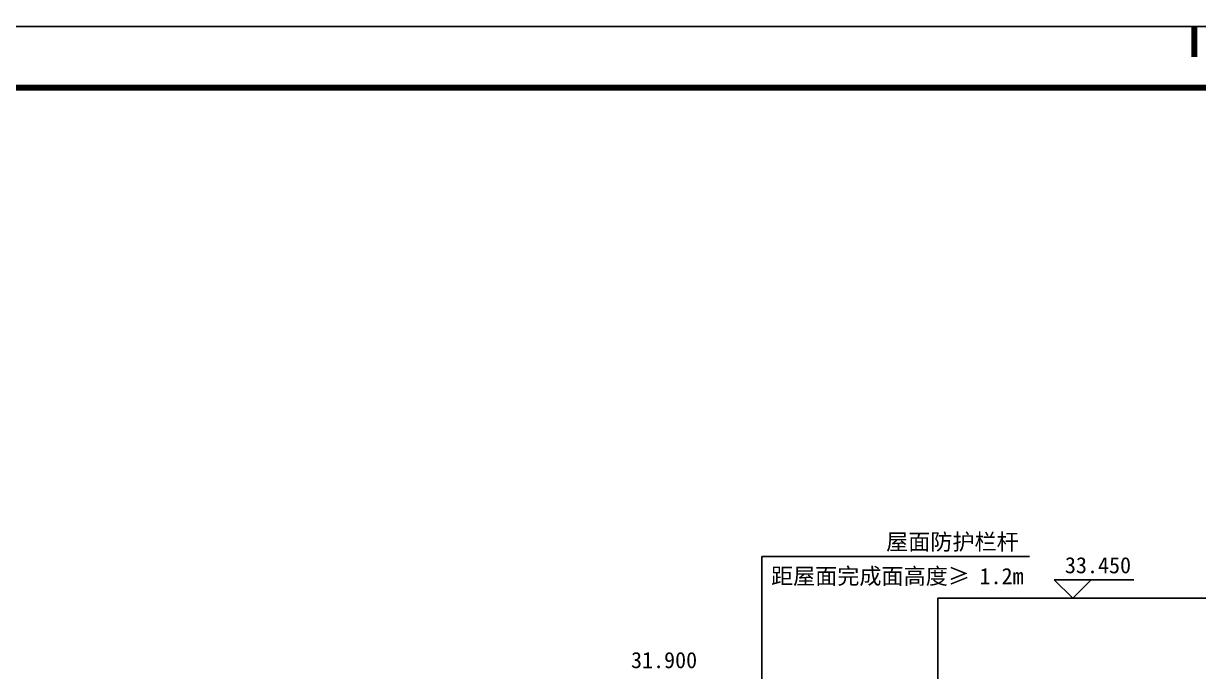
# Model space of a CAD drawing. Extents: x 646072 to 1012572, y -46617 to 16093.
# Drawn here: x 951366 to 970542, y 2299 to 12883 of the extents above; entities that cross this region are included whole.
import ezdxf

# ---------------------------------------------------------------- set-up
doc = ezdxf.new("R2010")
doc.units = 0
doc.header["$LTSCALE"] = 1000
doc.header["$MEASUREMENT"] = 0
doc.linetypes.add('DASH', pattern=[0.35, 0.25, -0.1])
doc.layers.get('Defpoints').update_dxf_attribs({"color": 4, "linetype": 'DASH'})
for name, color, linetype in [('3#楼-HZS$0$3#楼-HZS$0$A-ANNO-NOTE', 3, 'Continuous'), ('3#楼-HZS$0$3#楼-HZS$0$A-ANNO-TEXT', 7, 'Continuous'), ('3#楼-HZS$0$3#楼-HZS$0$DIM_ELEV', 3, 'Continuous'), ('3#楼-HZS$0$3#楼-HZS$0$PUB_TEXT', 7, 'Continuous'), ('A1-无手签$0$A-ANNO-TTLB', 7, 'Continuous')]:
    doc.layers.add(name, color=color, linetype=linetype)
doc.styles.add('3#楼-HZS$0$3#楼-HZS$0$_TCH_DIM', font='')
doc.styles.get('3#楼-HZS$0$3#楼-HZS$0$_TCH_DIM').set_extended_font_data('SimSun')

msp = doc.modelspace()

# ---------------------------------------------------------------- linework, layer by layer
at = {"color": 251}
msp.add_lwpolyline([(966287.9, -191.3), (966287.9, 3498.2), (975337.9, 3498.2), (975337.9, -3401.8)], dxfattribs=at)
at = {"layer": '3#楼-HZS$0$3#楼-HZS$0$A-ANNO-NOTE'}
for p, q in [((963416.5, 888.3), (963416.5, 4179.9)), ((963416.5, 4179.9), (967784.9, 4179.9))]:
    msp.add_line(p, q, dxfattribs=at)
at = {"layer": '3#楼-HZS$0$3#楼-HZS$0$DIM_ELEV'}
for p, q in [((968488.9, 3498.2), (968188.9, 3798.2)), ((968188.9, 3798.2), (969484.9, 3798.2)), ((968488.9, 3498.2), (968788.9, 3798.2)), ((967788.9, 3498.2), (968788.9, 3498.2))]:
    msp.add_line(p, q, dxfattribs=at)
at = {"layer": 'A1-无手签$0$A-ANNO-TTLB', "const_width": 100}
msp.add_lwpolyline([(970472, 12833.5), (970472, 12333.5)], dxfattribs=at)
at = {"layer": 'A1-无手签$0$A-ANNO-TTLB'}
msp.add_lwpolyline([(928422, -46566.5), (928422, 12833.5), (1012522, 12833.5), (1012522, -46566.5)], close=True, dxfattribs=at)
at = {"layer": 'A1-无手签$0$A-ANNO-TTLB', "const_width": 100}
msp.add_lwpolyline([(930922, -45566.5), (1011522, -45566.5), (1011522, 11833.5), (930922, 11833.5)], close=True, dxfattribs=at)
at = {"layer": 'Defpoints'}
msp.add_lwpolyline([(1005022, -45566.5), (930922, -45566.5), (930922, 11833.5), (1005022, 11833.5)], close=True, dxfattribs=at)

# ---------------------------------------------------------------- texts
at = {"layer": '3#楼-HZS$0$3#楼-HZS$0$A-ANNO-TEXT', "color": 7, "style": '3#楼-HZS$0$3#楼-HZS$0$_TCH_DIM'}
for s, p in [('屋面防护栏杆', (965444, 4284.9)), ('距屋面完成面高度≥', (963565.5, 3724.9)), ('1.2m', (966968, 3724.9))]:
    msp.add_text(s, height=264.35, dxfattribs=at).set_placement(p)
at = {"layer": '3#楼-HZS$0$3#楼-HZS$0$PUB_TEXT', "color": 7, "style": '3#楼-HZS$0$3#楼-HZS$0$_TCH_DIM'}
for s, p in [('33.450', (968362.1, 3903.2)), ('31.900', (961280.5, 2353.2))]:
    msp.add_text(s, height=264.35, dxfattribs=at).set_placement(p)

doc.saveas('drawing.dxf')
